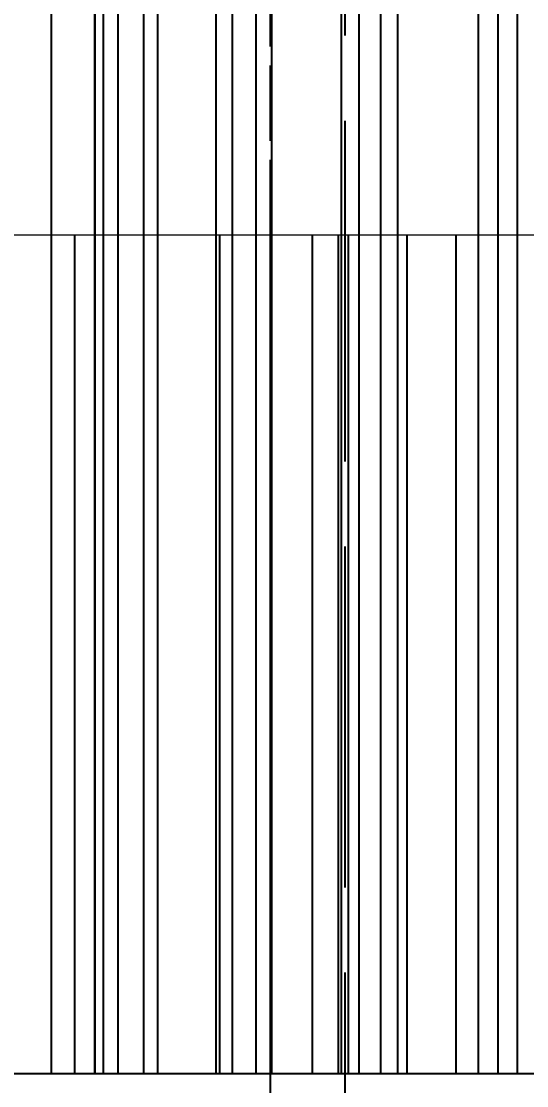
# Model space of a CAD drawing. Header units: millimetres. Extents: x 0 to 100323, y 0 to 59400.
# Drawn here: x 29627 to 30049, y 44931 to 45819 of the extents above; entities that cross this region are included whole.
import ezdxf

# ---------------------------------------------------------------- set-up
doc = ezdxf.new("R2010")
doc.units = ezdxf.units.MM
doc.header["$LTSCALE"] = 100
doc.linetypes.add('DASHED', pattern=[0.2067, 0.1654, -0.0413])
for name, color, linetype, lineweight in [('Dimension', 7, 'Continuous', 18), ('Hidden', 7, 'DASHED', 25), ('Visible', 7, 'Continuous', 25)]:
    doc.layers.add(name, color=color, linetype=linetype, lineweight=lineweight)
doc.layers.add('P_Cable Ducts (CD)', color=30, linetype='Continuous', lineweight=18, true_color=0xff7f00)
doc.styles.add('Title', font='arial.ttf')
doc.dimstyles.new('Default - Method 2b', dxfattribs={"dimscale": 100, "dimtxt": 3, "dimasz": 2.5, "dimexe": 3, "dimexo": 0.5, "dimgap": 0.7, "dimtad": 0, "dimtoh": 1, "dimdec": 0, "dimrnd": 1e-08, "dimtxsty": 'Title', "dimcen": 0.09, "dimdle": 10, "dimclrd": 256, "dimclre": 256, "dimclrt": 7, "dimadec": 0, "dimazin": 2, "dimtfac": 0.833333, "dimtdec": 1, "dimtmove": 0, "dimatfit": 3, "dimfxl": 1, "dimtolj": 1, "dimlwd": -1, "dimlwe": -1, "dimarcsym": 0})

# ---------------------------------------------------------------- blocks, each defined once
blk = doc.blocks.new('*D43')
at = {"layer": 'Defpoints', "color": 0, "transparency": 16777216}
for p in [(45638.77, 52323.53), (47905.43, 52323.53), (29571.16, 44740.53)]:
    blk.add_point(p, dxfattribs=at)
at = {"layer": 'Dimension', "transparency": 16777216}
for p, q in [((45688.77, 52323.53), (48205.43, 52323.53)), ((47905.43, 52073.53), (47905.43, 49048.75)), ((47905.43, 44990.53), (47905.43, 48015.3)), ((29621.16, 44740.53), (48205.43, 44740.53))]:
    blk.add_line(p, q, dxfattribs=at)
for points in [[(47863.76, 52073.53), (47947.09, 52073.53), (47905.43, 52323.53)], [(47863.76, 44990.53), (47947.09, 44990.53), (47905.43, 44740.53)]]:
    blk.add_solid(points, dxfattribs=at)
at = {"layer": 'Dimension', "color": 7, "transparency": 16777216, "insert": (48058.7, 48085.3), "char_height": 300, "attachment_point": 7, "rotation": 90, "style": 'Title'}
blk.add_mtext('\\A1;7583', dxfattribs=at)

msp = doc.modelspace()

# ---------------------------------------------------------------- linework, layer by layer
at = {"layer": 'Hidden', "ltscale": 17.201527}
msp.add_line((29897.17, 44740.53), (29897.17, 47940.53), dxfattribs=at)
at = {"layer": 'Hidden', "ltscale": 3.809293}
for p, q in [((29835.09, 45640.53), (29835.09, 45840.53)), ((29835.09, 44740.53), (29835.09, 44940.53))]:
    msp.add_line(p, q, dxfattribs=at)
at = {"layer": 'P_Cable Ducts (CD)'}
msp.add_line((33107.64, 45640.53), (29408.45, 45640.53), dxfattribs=at)
at = {"layer": 'Visible'}
for p, q in [((29695.72, 44940.53), (29695.72, 50805.53)), ((29707.63, 50805.53), (29707.63, 44940.53)), ((29729.14, 50805.53), (29729.14, 44940.53)), ((29741.04, 44940.53), (29741.04, 50805.53)), ((29789.76, 44940.53), (29789.76, 50805.53)), ((29803.04, 50805.53), (29803.04, 44940.53)), ((29822.77, 50805.53), (29822.77, 44940.53)), ((29836.05, 44940.53), (29836.05, 50805.53)), ((29894.11, 44940.53), (29894.11, 50805.53)), ((29908.75, 50805.53), (29908.75, 44940.53)), ((29926.68, 50805.53), (29926.68, 44940.53)), ((29941.32, 44940.53), (29941.32, 50805.53)), ((30008.64, 44940.53), (30008.64, 50805.53)), ((30024.62, 50805.53), (30024.62, 44940.53)), ((30040.72, 50805.53), (30040.72, 44940.53)), ((29652.11, 47740.53), (29652.11, 44940.53)), ((29688.54, 47740.53), (29688.54, 44940.53)), ((29688.54, 44940.53), (29688.54, 47740.53)), ((29671.91, 44940.53), (29671.91, 45640.53)), ((29792.73, 44940.53), (29792.73, 45640.53)), ((29835.09, 44940.53), (29835.09, 45640.53)), ((29870.02, 44940.53), (29870.02, 45640.53)), ((29891.66, 44940.53), (29891.66, 45640.53)), ((29900.02, 44940.53), (29900.02, 45640.53)), ((29949.1, 44940.53), (29949.1, 45640.53)), ((29989.86, 44940.53), (29989.86, 45640.53)), ((45938.35, 44940.53), (29284.56, 44940.53))]:
    msp.add_line(p, q, dxfattribs=at)

# ---------------------------------------------------------------- dimensions: what is measured, and where the dimension line sits
at = {"layer": 'Dimension'}
dim = msp.add_linear_dim(base=(47905.43, 52323.53), p1=(29571.16, 44740.53), p2=(45638.77, 52323.53), angle=270, dimstyle='Default - Method 2b', override={"dimgap": 0.7, "dimtoh": 0, "dimdec": 0, "dimtol": 0, "dimlim": 0, "dimtp": 0, "dimtm": 0, "dimtdec": 1, "dimtofl": 0, "dimatfit": 1}, dxfattribs=at)
dim.commit()
dim.dimension.update_dxf_attribs({"geometry": '*D43', "text_midpoint": (47905.43, 48532.03), "dimtype": 160})

doc.saveas('drawing.dxf')
